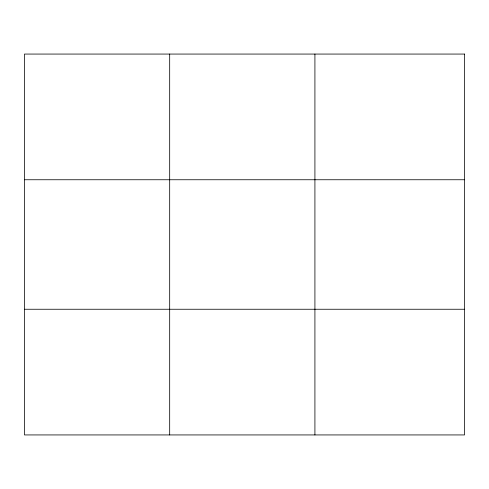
<?xml version="1.0" encoding="UTF-8"?>
<svg xmlns="http://www.w3.org/2000/svg" width="489" height="489" viewBox="0 0 489 489"><rect width="100%" height="100%" fill="white"/><g stroke="black" fill="none" stroke-linecap="round" stroke-linejoin="round"><path stroke-width="0.73" d="M169.683 54.065L169.683 434.935M314.916 54.065L314.916 434.935M24.45 179.75L464.55 179.75M24.45 309.25L464.55 309.25M464.55 54.065L464.55 434.935L24.45 434.935L24.45 54.065L464.55 54.065"/></g></svg>
